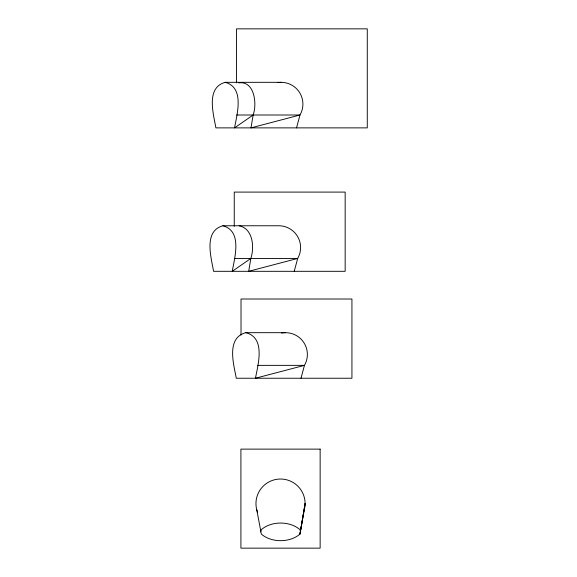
<?xml version="1.0" encoding="UTF-8"?>
<svg xmlns="http://www.w3.org/2000/svg" width="577" height="577" viewBox="0 0 577 577"><rect width="100%" height="100%" fill="white"/><g stroke="black" fill="none" stroke-linecap="round" stroke-linejoin="round"><path stroke-width="0.87" d="M257.537 512.232A24.559 24.559 0 0 1 279.326 479.054A24.559 24.559 0 0 1 304.252 509.945L299.968 534.078L305.089 503.584L299.968 534.078C289.87 542.878 271.414 542.878 261.323 534.078L256.801 509.945M236.556 82.864L236.556 28.85L367.275 28.85L367.275 127.878L215.899 127.878C213.447 113.9 205.657 87.646 225.225 82.323C244.799 87.646 237.01 113.9 234.558 127.878L253.144 115.003C257.176 104.185 254.666 80.571 238.791 82.879M234.248 226.307L234.248 192.091L345.161 192.091L345.161 271.313L213.591 271.313C211.139 257.342 203.349 231.081 222.917 225.766C242.491 231.081 234.702 257.342 232.25 271.313L250.836 258.446C254.616 247.266 252.978 228.514 239.109 225.766M253.144 115.003L250.995 127.878L299.99 115.003A21.789 21.789 0 0 0 277.869 82.569M250.836 258.446L248.687 271.313L297.682 258.446A21.789 21.789 0 0 0 278.814 225.766L222.917 225.766M241.02 335.021L241.02 299.009L351.934 299.009L351.934 378.238L236.303 378.238C233.649 364.195 225.996 337.761 245.881 332.684C265.766 337.761 258.114 364.195 255.46 378.238L304.454 365.364A21.789 21.789 0 0 0 281.526 333.066M296.528 127.878L299.99 115.003L236.657 115.003M294.22 271.313L297.682 258.446L234.349 258.446M300.992 378.238L304.454 365.364L257.609 365.364M260.638 531.864L261.323 529.65C271.414 520.851 289.87 520.851 299.968 529.65L300.646 531.864M225.225 82.323L281.122 82.323M245.881 332.684L285.586 332.684M320.141 449.122L240.912 449.122L240.912 548.15L320.141 548.15L320.141 449.122"/></g></svg>
